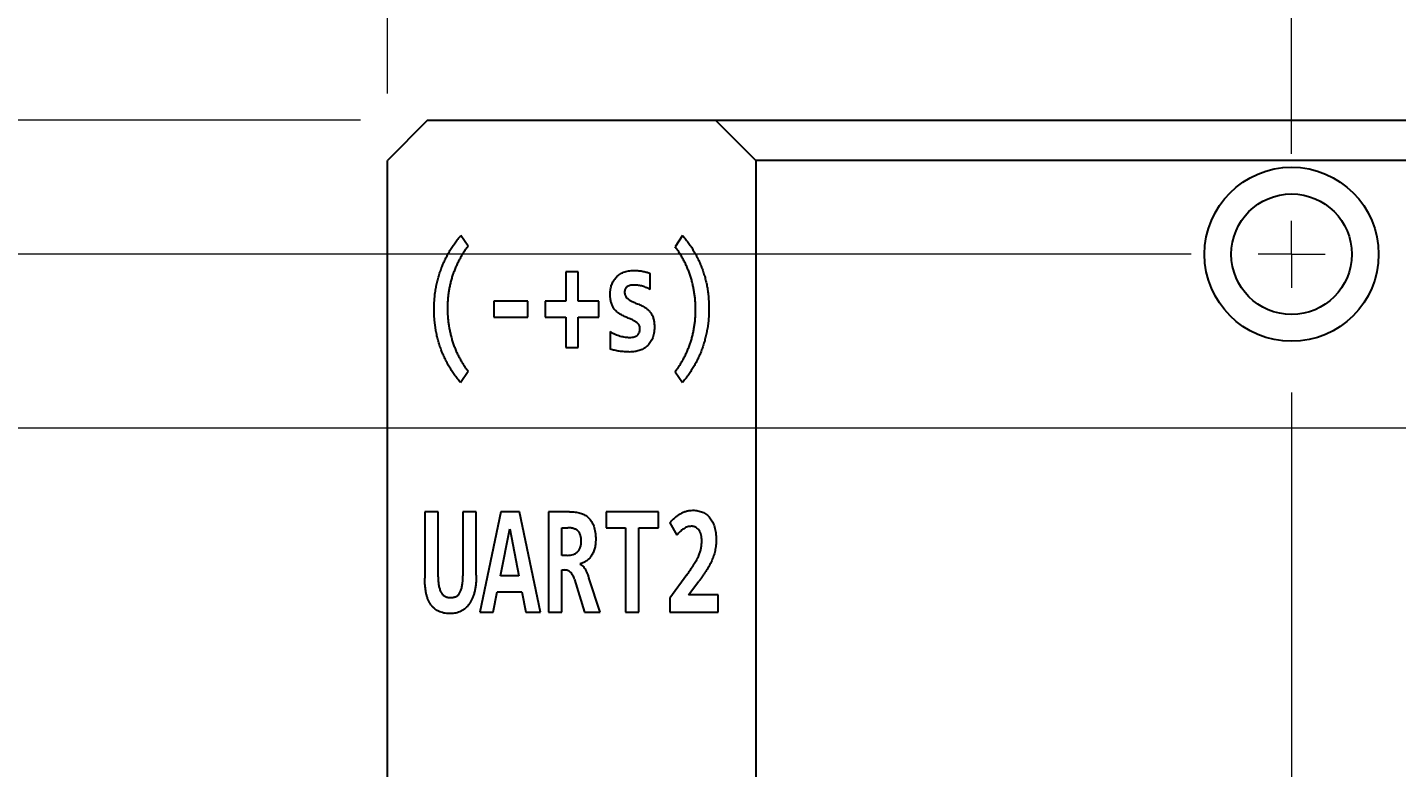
# Model space of a CAD drawing. Header units: millimetres. Extents: x 15 to 415, y 5 to 292.
# Drawn here: x 81.1 to 101.54, y 232.12 to 243.17 of the extents above; entities that cross this region are included whole.
import ezdxf

# ---------------------------------------------------------------- set-up
doc = ezdxf.new("R2010")
doc.units = ezdxf.units.MM
doc.styles.add('SLDTEXTSTYLE0', font='TXT', dxfattribs={"width": 0.75})
doc.dimstyles.new('SLDDIMSTYLE0', dxfattribs={"dimtxt": 2, "dimasz": 2, "dimexe": 0, "dimexo": 0.0625, "dimgap": 0.5, "dimtad": 1, "dimrnd": 1e-09, "dimzin": 4, "dimdsep": 46, "dimtxsty": 'SLDTEXTSTYLE0', "dimsah": 1, "dimcen": 0.09, "dimadec": 0, "dimazin": 1, "dimtfac": 1, "dimtmove": 0, "dimatfit": 0, "dimfxl": 1, "dimfrac": 2, "dimtolj": 1, "dimtzin": 12, "dimarcsym": 0})
doc.dimstyles.new('SLDDIMSTYLE1', dxfattribs={"dimtxt": 2, "dimasz": 2, "dimexe": 0, "dimexo": 0.0625, "dimgap": 0.5, "dimtad": 1, "dimrnd": 1e-09, "dimzin": 12, "dimdsep": 46, "dimtxsty": 'SLDTEXTSTYLE0', "dimsah": 1, "dimcen": 0.09, "dimadec": 0, "dimazin": 3, "dimtfac": 1, "dimtmove": 0, "dimatfit": 0, "dimfxl": 1, "dimfrac": 2, "dimtolj": 1, "dimtzin": 12, "dimarcsym": 0})
doc.dimstyles.new('SLDDIMSTYLE2', dxfattribs={"dimtxt": 2, "dimasz": 2, "dimexe": 0, "dimexo": 0.0625, "dimgap": 0.5, "dimtad": 1, "dimrnd": 1e-09, "dimzin": 12, "dimdsep": 46, "dimtxsty": 'SLDTEXTSTYLE0', "dimsah": 1, "dimcen": 0.09, "dimadec": 0, "dimazin": 3, "dimtfac": 1, "dimtofl": 0, "dimtmove": 0, "dimatfit": 3, "dimfxl": 1, "dimfrac": 2, "dimtolj": 1, "dimtzin": 12, "dimarcsym": 0})
doc.dimstyles.new('SLDDIMSTYLE3', dxfattribs={"dimtxt": 2, "dimasz": 2, "dimexe": 0, "dimexo": 0.0625, "dimgap": 0.5, "dimtad": 1, "dimrnd": 1e-09, "dimzin": 4, "dimdsep": 46, "dimtxsty": 'SLDTEXTSTYLE0', "dimsah": 1, "dimcen": 0.09, "dimadec": 0, "dimazin": 1, "dimtfac": 1, "dimtofl": 0, "dimtmove": 0, "dimatfit": 3, "dimfxl": 1, "dimfrac": 2, "dimtolj": 1, "dimtzin": 12, "dimarcsym": 0})

# ---------------------------------------------------------------- blocks, each defined once
blk = doc.blocks.new('_D')
at = {"color": 7, "linetype": 'Continuous', "lineweight": 18}
for p, q in [((86.472, 242.185), (86.472, 252.785)), ((99.972, 241.285), (99.972, 252.785)), ((86.472, 251.785), (82.472, 251.785)), ((86.472, 251.785), (99.972, 251.785)), ((99.972, 251.785), (103.972, 251.785))]:
    blk.add_line(p, q, dxfattribs=at)
for points in [[(86.472, 251.785), (84.472, 252.185), (84.472, 251.385)], [(99.972, 251.785), (101.972, 251.385), (101.972, 252.185)]]:
    blk.add_solid(points, dxfattribs=at)
at = {"color": 7, "linetype": 'Continuous', "lineweight": 18, "insert": (89.897, 254.363), "char_height": 2, "attachment_point": 1, "style": 'SLDTEXTSTYLE0'}
blk.add_mtext('13.50', dxfattribs=at)
blk = doc.blocks.new('_D_1')
at = {"color": 7, "linetype": 'Continuous', "lineweight": 18}
for p, q in [((86.472, 242.185), (86.472, 258.785)), ((103.552, 238.685), (103.552, 258.785)), ((86.472, 257.785), (103.552, 257.785))]:
    blk.add_line(p, q, dxfattribs=at)
for points in [[(86.472, 257.785), (88.472, 257.385), (88.472, 258.185)], [(103.552, 257.785), (101.552, 258.185), (101.552, 257.385)]]:
    blk.add_solid(points, dxfattribs=at)
at = {"color": 7, "linetype": 'Continuous', "lineweight": 18, "insert": (91.687, 260.363), "char_height": 2, "attachment_point": 1, "style": 'SLDTEXTSTYLE0'}
blk.add_mtext('17.08', dxfattribs=at)
blk = doc.blocks.new('_D_2')
at = {"color": 7, "linetype": 'Continuous', "lineweight": 18}
for p, q in [((86.472, 242.185), (86.472, 264.785)), ((121.392, 238.685), (121.392, 264.785)), ((86.472, 263.785), (121.392, 263.785))]:
    blk.add_line(p, q, dxfattribs=at)
for points in [[(86.472, 263.785), (88.472, 263.385), (88.472, 264.185)], [(121.392, 263.785), (119.392, 264.185), (119.392, 263.385)]]:
    blk.add_solid(points, dxfattribs=at)
at = {"color": 7, "linetype": 'Continuous', "lineweight": 18, "insert": (100.607, 266.363), "char_height": 2, "attachment_point": 1, "style": 'SLDTEXTSTYLE0'}
blk.add_mtext('34.92', dxfattribs=at)
blk = doc.blocks.new('_D_3')
at = {"color": 7, "linetype": 'Continuous', "lineweight": 18}
for p, q in [((86.472, 242.185), (86.472, 270.785)), ((124.972, 241.285), (124.972, 270.785)), ((86.472, 269.785), (124.972, 269.785))]:
    blk.add_line(p, q, dxfattribs=at)
for points in [[(86.472, 269.785), (88.472, 269.385), (88.472, 270.185)], [(124.972, 269.785), (122.972, 270.185), (122.972, 269.385)]]:
    blk.add_solid(points, dxfattribs=at)
at = {"color": 7, "linetype": 'Continuous', "lineweight": 18, "insert": (102.397, 272.363), "char_height": 2, "attachment_point": 1, "style": 'SLDTEXTSTYLE0'}
blk.add_mtext('38.50', dxfattribs=at)
blk = doc.blocks.new('_D_4')
at = {"color": 7, "linetype": 'Continuous', "lineweight": 18}
for p, q in [((86.472, 242.185), (86.472, 276.785)), ((138.472, 242.185), (138.472, 276.785)), ((86.472, 275.785), (138.472, 275.785))]:
    blk.add_line(p, q, dxfattribs=at)
for points in [[(86.472, 275.785), (88.472, 275.385), (88.472, 276.185)], [(138.472, 275.785), (136.472, 276.185), (136.472, 275.385)]]:
    blk.add_solid(points, dxfattribs=at)
at = {"color": 7, "linetype": 'Continuous', "lineweight": 18, "insert": (110.994, 278.363), "char_height": 2, "attachment_point": 1, "style": 'SLDTEXTSTYLE0'}
blk.add_mtext('52', dxfattribs=at)
blk = doc.blocks.new('_D_5')
at = {"color": 7, "linetype": 'Continuous', "lineweight": 18}
for p, q in [((76.472, 241.785), (76.472, 248.74)), ((86.072, 241.785), (75.472, 241.785)), ((76.472, 241.785), (76.472, 239.785)), ((98.472, 239.785), (75.472, 239.785)), ((76.472, 239.785), (76.472, 235.785))]:
    blk.add_line(p, q, dxfattribs=at)
for points in [[(76.472, 241.785), (76.872, 243.785), (76.072, 243.785)], [(76.472, 239.785), (76.072, 237.785), (76.872, 237.785)]]:
    blk.add_solid(points, dxfattribs=at)
at = {"color": 7, "linetype": 'Continuous', "lineweight": 18, "insert": (73.894, 247.263), "char_height": 2, "attachment_point": 1, "rotation": 90, "style": 'SLDTEXTSTYLE0'}
blk.add_mtext('2', dxfattribs=at)
blk = doc.blocks.new('_D_6')
at = {"color": 7, "linetype": 'Continuous', "lineweight": 18}
for p, q in [((70.472, 241.785), (70.472, 252.435)), ((86.072, 241.785), (69.472, 241.785)), ((70.472, 241.785), (70.472, 237.185)), ((102.052, 237.185), (69.472, 237.185))]:
    blk.add_line(p, q, dxfattribs=at)
for points in [[(70.472, 241.785), (70.072, 239.785), (70.872, 239.785)], [(70.472, 237.185), (70.872, 239.185), (70.072, 239.185)]]:
    blk.add_solid(points, dxfattribs=at)
at = {"color": 7, "linetype": 'Continuous', "lineweight": 18, "insert": (67.894, 247.263), "char_height": 2, "attachment_point": 1, "rotation": 90, "style": 'SLDTEXTSTYLE0'}
blk.add_mtext('4.60', dxfattribs=at)
blk = doc.blocks.new('_D_7')
at = {"color": 7, "linetype": 'Continuous', "lineweight": 18}
for p, q in [((86.072, 241.785), (63.472, 241.785)), ((64.472, 241.785), (64.472, 199.785)), ((98.472, 199.785), (63.472, 199.785))]:
    blk.add_line(p, q, dxfattribs=at)
for points in [[(64.472, 241.785), (64.072, 239.785), (64.872, 239.785)], [(64.472, 199.785), (64.872, 201.785), (64.072, 201.785)]]:
    blk.add_solid(points, dxfattribs=at)
at = {"color": 7, "linetype": 'Continuous', "lineweight": 18, "insert": (61.894, 219.307), "char_height": 2, "attachment_point": 1, "rotation": 90, "style": 'SLDTEXTSTYLE0'}
blk.add_mtext('42', dxfattribs=at)
blk = doc.blocks.new('_D_8')
at = {"color": 7, "linetype": 'Continuous', "lineweight": 18}
for p, q in [((86.072, 241.785), (57.472, 241.785)), ((58.472, 241.785), (58.472, 197.785)), ((86.072, 197.785), (57.472, 197.785))]:
    blk.add_line(p, q, dxfattribs=at)
for points in [[(58.472, 241.785), (58.072, 239.785), (58.872, 239.785)], [(58.472, 197.785), (58.872, 199.785), (58.072, 199.785)]]:
    blk.add_solid(points, dxfattribs=at)
at = {"color": 7, "linetype": 'Continuous', "lineweight": 18, "insert": (55.894, 218.307), "char_height": 2, "attachment_point": 1, "rotation": 90, "style": 'SLDTEXTSTYLE0'}
blk.add_mtext('44', dxfattribs=at)
blk = doc.blocks.new('SW_CENTERMARKSYMBOL_2')
at = {"color": 0, "linetype": 'Continuous', "lineweight": 0}
for q in [(0, 0.5), (-0.5, 0), (0, -0.5), (0.5, 0)]:
    blk.add_line((0, 0), q, dxfattribs=at)

msp = doc.modelspace()

# ---------------------------------------------------------------- linework, layer by layer
at = {"color": 7, "linetype": 'Continuous', "lineweight": 25}
for p, q in [((87.072, 241.785), (86.472, 241.185)), ((87.072, 241.785), (91.372, 241.785)), ((91.972, 241.185), (91.372, 241.785)), ((91.372, 241.785), (133.572, 241.785)), ((86.472, 198.385), (86.472, 241.185)), ((132.972, 241.185), (91.972, 241.185)), ((91.972, 241.185), (91.972, 198.385)), ((87.677, 239.905), (87.569, 240.065)), ((90.881, 240.065), (90.767, 239.898)), ((89.322, 239.521), (89.137, 239.521)), ((89.137, 239.521), (89.137, 239.086)), ((89.322, 239.086), (89.322, 239.521)), ((90.398, 239.26), (90.398, 239.499)), ((88.569, 239.086), (88.061, 239.086)), ((88.061, 239.086), (88.061, 238.847)), ((88.569, 238.847), (88.569, 239.086)), ((89.137, 239.086), (88.83, 239.086)), ((88.83, 239.086), (88.83, 238.847)), ((89.629, 239.086), (89.322, 239.086)), ((89.629, 238.847), (89.629, 239.086)), ((88.061, 238.847), (88.569, 238.847)), ((88.83, 238.847), (89.137, 238.847)), ((89.137, 238.847), (89.137, 238.391)), ((89.322, 238.391), (89.322, 238.847)), ((89.322, 238.847), (89.629, 238.847)), ((89.798, 238.63), (89.798, 238.369)), ((89.137, 238.391), (89.322, 238.391)), ((87.564, 237.869), (87.677, 238.039)), ((90.767, 238.029), (90.877, 237.869)), ((87.231, 235.939), (87.031, 235.939)), ((87.031, 235.939), (87.031, 234.947)), ((87.231, 234.969), (87.231, 235.939)), ((87.8, 235.939), (87.6, 235.939)), ((87.6, 235.939), (87.6, 234.981)), ((87.8, 234.994), (87.8, 235.939)), ((88.168, 235.939), (87.854, 234.439)), ((88.447, 235.939), (88.168, 235.939)), ((88.761, 234.439), (88.447, 235.939)), ((89.191, 235.939), (88.876, 235.939)), ((88.876, 235.939), (88.876, 234.439)), ((90.521, 235.939), (89.737, 235.939)), ((89.737, 235.939), (89.737, 235.7)), ((90.521, 235.7), (90.521, 235.939)), ((90.69, 235.772), (90.796, 235.591)), ((88.16, 234.983), (88.299, 235.682)), ((88.299, 235.682), (88.435, 234.983)), ((89.076, 235.7), (89.165, 235.7)), ((89.076, 235.287), (89.076, 235.7)), ((89.737, 235.7), (90.029, 235.7)), ((90.029, 235.7), (90.029, 234.439)), ((90.229, 234.439), (90.229, 235.7)), ((90.229, 235.7), (90.521, 235.7)), ((89.159, 235.287), (89.076, 235.287)), ((88.435, 234.983), (88.16, 234.983)), ((89.076, 234.439), (89.076, 235.07)), ((89.076, 235.07), (89.115, 235.07)), ((89.266, 234.929), (89.414, 234.439)), ((89.648, 234.439), (89.48, 234.95)), ((90.945, 234.999), (90.69, 234.649)), ((90.967, 234.7), (91.123, 234.904)), ((88.051, 234.439), (88.112, 234.744)), ((88.112, 234.744), (88.481, 234.744)), ((88.481, 234.744), (88.54, 234.439)), ((91.412, 234.7), (90.967, 234.7)), ((91.412, 234.439), (91.412, 234.7)), ((90.69, 234.649), (90.69, 234.439)), ((87.854, 234.439), (88.051, 234.439)), ((88.54, 234.439), (88.761, 234.439)), ((88.876, 234.439), (89.076, 234.439)), ((89.414, 234.439), (89.648, 234.439)), ((90.029, 234.439), (90.229, 234.439)), ((90.69, 234.439), (91.412, 234.439))]:
    msp.add_line(p, q, dxfattribs=at)
at = {"color": 7, "linetype": 'Continuous', "lineweight": 18}
msp.add_line((99.972, 237.719), (99.972, 201.809), dxfattribs=at)
at = {"color": 7, "linetype": 'Continuous', "lineweight": 25}
for radius in [1.3, 0.9]:
    msp.add_circle((99.972, 239.785), radius, dxfattribs=at)
for points, knots in [([(87.17, 238.96), (87.17, 238.989), (87.171, 239.046), (87.176, 239.13), (87.185, 239.211), (87.198, 239.291), (87.214, 239.367), (87.234, 239.442), (87.256, 239.514), (87.281, 239.584), (87.309, 239.651), (87.339, 239.716), (87.372, 239.779), (87.407, 239.841), (87.445, 239.899), (87.484, 239.957), (87.525, 240.012), (87.554, 240.047), (87.569, 240.065)], [0, 0, 0, 0, 0.067277, 0.132927, 0.196995, 0.260255, 0.32266, 0.384136, 0.445318, 0.506174, 0.566926, 0.627724, 0.688882, 0.750407, 0.812451, 0.874606, 0.936966, 1, 1, 1, 1]), ([(90.881, 240.065), (90.897, 240.045), (90.929, 240.007), (90.974, 239.946), (91.016, 239.884), (91.054, 239.822), (91.09, 239.758), (91.122, 239.693), (91.151, 239.626), (91.177, 239.559), (91.2, 239.49), (91.22, 239.42), (91.237, 239.349), (91.25, 239.276), (91.261, 239.202), (91.268, 239.127), (91.273, 239.051), (91.274, 238.999), (91.274, 238.973)], [0, 0, 0, 0, 0.071014, 0.140173, 0.207429, 0.273126, 0.336844, 0.399564, 0.46104, 0.521457, 0.581254, 0.640648, 0.699692, 0.759016, 0.818329, 0.878147, 0.938635, 1, 1, 1, 1]), ([(87.677, 239.905), (87.664, 239.888), (87.64, 239.855), (87.605, 239.803), (87.572, 239.75), (87.543, 239.696), (87.515, 239.642), (87.49, 239.586), (87.467, 239.529), (87.446, 239.471), (87.428, 239.412), (87.413, 239.353), (87.399, 239.293), (87.388, 239.232), (87.38, 239.17), (87.374, 239.107), (87.37, 239.044), (87.37, 239.001), (87.369, 238.98)], [0, 0, 0, 0, 0.069359, 0.13714, 0.203449, 0.268695, 0.332523, 0.395343, 0.457324, 0.518639, 0.579467, 0.639691, 0.69958, 0.759435, 0.818907, 0.87881, 0.93933, 1, 1, 1, 1]), ([(91.074, 238.956), (91.074, 238.977), (91.073, 239.02), (91.07, 239.085), (91.064, 239.148), (91.055, 239.211), (91.044, 239.273), (91.031, 239.335), (91.016, 239.397), (90.998, 239.457), (90.977, 239.517), (90.954, 239.575), (90.929, 239.632), (90.901, 239.688), (90.871, 239.743), (90.839, 239.796), (90.804, 239.848), (90.779, 239.881), (90.767, 239.898)], [0, 0, 0, 0, 0.060399, 0.120648, 0.180601, 0.240434, 0.300319, 0.360739, 0.421554, 0.483228, 0.545338, 0.607501, 0.670457, 0.73437, 0.798891, 0.864691, 0.931677, 1, 1, 1, 1]), ([(89.798, 239.195), (89.799, 239.207), (89.799, 239.23), (89.804, 239.264), (89.811, 239.298), (89.82, 239.33), (89.833, 239.361), (89.849, 239.389), (89.867, 239.416), (89.888, 239.441), (89.912, 239.464), (89.939, 239.484), (89.968, 239.501), (90, 239.516), (90.035, 239.528), (90.073, 239.537), (90.113, 239.542), (90.141, 239.542), (90.156, 239.543)], [0, 0, 0, 0, 0.051146, 0.102002, 0.15219, 0.203481, 0.255257, 0.307607, 0.361948, 0.418247, 0.477229, 0.539106, 0.604848, 0.674293, 0.748237, 0.827124, 0.910736, 1, 1, 1, 1]), ([(90.156, 239.543), (90.168, 239.543), (90.192, 239.542), (90.228, 239.54), (90.261, 239.535), (90.301, 239.528), (90.347, 239.516), (90.382, 239.505), (90.398, 239.499)], [0, 0, 0, 0, 0.153005, 0.298299, 0.433248, 0.560842, 0.793974, 1, 1, 1, 1]), ([(90.038, 238.845), (90.029, 238.849), (90.01, 238.857), (89.982, 238.871), (89.957, 238.884), (89.933, 238.899), (89.911, 238.915), (89.891, 238.932), (89.873, 238.951), (89.858, 238.971), (89.843, 238.992), (89.831, 239.016), (89.821, 239.041), (89.813, 239.067), (89.806, 239.096), (89.802, 239.127), (89.799, 239.16), (89.798, 239.183), (89.798, 239.195)], [0, 0, 0, 0, 0.08115, 0.157242, 0.23018, 0.29856, 0.363189, 0.424867, 0.483556, 0.539907, 0.594415, 0.648141, 0.70175, 0.756169, 0.811727, 0.870901, 0.933115, 1, 1, 1, 1]), ([(90.146, 239.325), (90.137, 239.325), (90.119, 239.325), (90.093, 239.319), (90.07, 239.31), (90.05, 239.299), (90.034, 239.283), (90.022, 239.264), (90.015, 239.243), (90.014, 239.227), (90.013, 239.219)], [0, 0, 0, 0, 0.169262, 0.321607, 0.461578, 0.588845, 0.703172, 0.803841, 0.901112, 1, 1, 1, 1]), ([(90.013, 239.219), (90.014, 239.211), (90.015, 239.195), (90.02, 239.171), (90.032, 239.149), (90.046, 239.134), (90.061, 239.122), (90.075, 239.111), (90.091, 239.101), (90.109, 239.091), (90.13, 239.08), (90.153, 239.068), (90.18, 239.056), (90.199, 239.049), (90.209, 239.045)], [0, 0, 0, 0, 0.072587, 0.138587, 0.211729, 0.302655, 0.358184, 0.421001, 0.491703, 0.570847, 0.659421, 0.761504, 0.874078, 1, 1, 1, 1]), ([(90.398, 239.26), (90.387, 239.266), (90.364, 239.277), (90.331, 239.291), (90.299, 239.302), (90.258, 239.314), (90.207, 239.323), (90.166, 239.325), (90.146, 239.325)], [0, 0, 0, 0, 0.141146, 0.27557, 0.404429, 0.52822, 0.766339, 1, 1, 1, 1]), ([(87.369, 238.98), (87.37, 238.958), (87.37, 238.915), (87.374, 238.851), (87.38, 238.787), (87.388, 238.724), (87.399, 238.661), (87.413, 238.6), (87.428, 238.539), (87.446, 238.478), (87.467, 238.419), (87.489, 238.36), (87.515, 238.303), (87.542, 238.248), (87.573, 238.193), (87.605, 238.14), (87.64, 238.088), (87.664, 238.056), (87.677, 238.039)], [0, 0, 0, 0, 0.060778, 0.121088, 0.181417, 0.24131, 0.301565, 0.361834, 0.422711, 0.484154, 0.546041, 0.608545, 0.671295, 0.735012, 0.799599, 0.865224, 0.931828, 1, 1, 1, 1]), ([(90.209, 239.045), (90.22, 239.04), (90.242, 239.031), (90.273, 239.016), (90.301, 239), (90.327, 238.984), (90.35, 238.967), (90.37, 238.949), (90.388, 238.931), (90.404, 238.91), (90.418, 238.889), (90.43, 238.866), (90.439, 238.841), (90.447, 238.815), (90.452, 238.788), (90.456, 238.758), (90.459, 238.727), (90.459, 238.706), (90.459, 238.695)], [0, 0, 0, 0, 0.091785, 0.176853, 0.255131, 0.327329, 0.394173, 0.456216, 0.514996, 0.569654, 0.622553, 0.673872, 0.724857, 0.775387, 0.827989, 0.882572, 0.939574, 1, 1, 1, 1]), ([(91.274, 238.973), (91.274, 238.944), (91.273, 238.888), (91.268, 238.804), (91.258, 238.722), (91.245, 238.643), (91.229, 238.567), (91.21, 238.492), (91.189, 238.42), (91.164, 238.35), (91.136, 238.282), (91.106, 238.216), (91.073, 238.153), (91.038, 238.092), (91.001, 238.033), (90.962, 237.976), (90.921, 237.921), (90.892, 237.886), (90.877, 237.869)], [0, 0, 0, 0, 0.067369, 0.132844, 0.197041, 0.260129, 0.322365, 0.383995, 0.445399, 0.506456, 0.567484, 0.628443, 0.689526, 0.751135, 0.812911, 0.874965, 0.937229, 1, 1, 1, 1]), ([(87.564, 237.869), (87.547, 237.889), (87.516, 237.927), (87.471, 237.989), (87.43, 238.05), (87.391, 238.113), (87.356, 238.177), (87.323, 238.243), (87.294, 238.309), (87.268, 238.376), (87.245, 238.445), (87.225, 238.515), (87.208, 238.586), (87.194, 238.658), (87.183, 238.732), (87.175, 238.807), (87.17, 238.883), (87.17, 238.934), (87.17, 238.96)], [0, 0, 0, 0, 0.071201, 0.140193, 0.207492, 0.273045, 0.337382, 0.399913, 0.461561, 0.522137, 0.581837, 0.64136, 0.700518, 0.759355, 0.818751, 0.878599, 0.938872, 1, 1, 1, 1]), ([(90.244, 238.666), (90.244, 238.675), (90.243, 238.691), (90.236, 238.716), (90.224, 238.738), (90.209, 238.754), (90.193, 238.767), (90.179, 238.777), (90.162, 238.788), (90.143, 238.798), (90.121, 238.809), (90.096, 238.821), (90.068, 238.833), (90.049, 238.841), (90.038, 238.845)], [0, 0, 0, 0, 0.069514, 0.137506, 0.211476, 0.302644, 0.357904, 0.420554, 0.491201, 0.570459, 0.659669, 0.76097, 0.874404, 1, 1, 1, 1]), ([(90.767, 238.029), (90.779, 238.045), (90.804, 238.079), (90.839, 238.13), (90.871, 238.183), (90.901, 238.237), (90.929, 238.292), (90.954, 238.348), (90.977, 238.405), (90.998, 238.464), (91.016, 238.523), (91.031, 238.582), (91.044, 238.643), (91.055, 238.704), (91.064, 238.766), (91.07, 238.829), (91.073, 238.892), (91.074, 238.935), (91.074, 238.956)], [0, 0, 0, 0, 0.069435, 0.137059, 0.203471, 0.268326, 0.332279, 0.395238, 0.457367, 0.51884, 0.579834, 0.639929, 0.699903, 0.75963, 0.819292, 0.879068, 0.939459, 1, 1, 1, 1]), ([(89.798, 238.63), (89.811, 238.622), (89.836, 238.608), (89.873, 238.59), (89.911, 238.575), (89.948, 238.563), (89.985, 238.554), (90.021, 238.548), (90.056, 238.544), (90.079, 238.543), (90.091, 238.543)], [0, 0, 0, 0, 0.135137, 0.267506, 0.396985, 0.52548, 0.650376, 0.771157, 0.88732, 1, 1, 1, 1]), ([(90.091, 238.543), (90.103, 238.543), (90.125, 238.544), (90.157, 238.55), (90.183, 238.561), (90.205, 238.575), (90.223, 238.594), (90.235, 238.615), (90.243, 238.64), (90.244, 238.657), (90.244, 238.666)], [0, 0, 0, 0, 0.183807, 0.345882, 0.484974, 0.607634, 0.715881, 0.811682, 0.904929, 1, 1, 1, 1]), ([(90.459, 238.695), (90.459, 238.679), (90.458, 238.648), (90.452, 238.603), (90.443, 238.562), (90.429, 238.524), (90.412, 238.491), (90.393, 238.46), (90.371, 238.433), (90.346, 238.409), (90.32, 238.388), (90.291, 238.371), (90.261, 238.356), (90.23, 238.345), (90.198, 238.336), (90.165, 238.33), (90.131, 238.326), (90.109, 238.326), (90.098, 238.325)], [0, 0, 0, 0, 0.068184, 0.132031, 0.192825, 0.251574, 0.309701, 0.367429, 0.425201, 0.484113, 0.544414, 0.605602, 0.668974, 0.733857, 0.799767, 0.86601, 0.932856, 1, 1, 1, 1]), ([(90.098, 238.325), (90.083, 238.326), (90.055, 238.326), (90.013, 238.328), (89.973, 238.332), (89.924, 238.338), (89.866, 238.349), (89.82, 238.362), (89.798, 238.369)], [0, 0, 0, 0, 0.145682, 0.284274, 0.415116, 0.539795, 0.775195, 1, 1, 1, 1]), ([(89.191, 235.939), (89.205, 235.939), (89.234, 235.939), (89.275, 235.934), (89.315, 235.928), (89.352, 235.919), (89.387, 235.907), (89.42, 235.891), (89.449, 235.872), (89.477, 235.849), (89.501, 235.823), (89.522, 235.793), (89.541, 235.759), (89.556, 235.722), (89.568, 235.68), (89.577, 235.633), (89.582, 235.583), (89.583, 235.548), (89.583, 235.529)], [0, 0, 0, 0, 0.078392, 0.153068, 0.224162, 0.291913, 0.356666, 0.418082, 0.476459, 0.532439, 0.58713, 0.641026, 0.694429, 0.749232, 0.806008, 0.866173, 0.930605, 1, 1, 1, 1]), ([(90.69, 235.772), (90.702, 235.786), (90.725, 235.813), (90.763, 235.85), (90.804, 235.882), (90.846, 235.91), (90.891, 235.933), (90.937, 235.949), (90.985, 235.959), (91.018, 235.96), (91.035, 235.961)], [0, 0, 0, 0, 0.121442, 0.242928, 0.365441, 0.488692, 0.613376, 0.73962, 0.867814, 1, 1, 1, 1]), ([(91.035, 235.961), (91.048, 235.961), (91.073, 235.96), (91.109, 235.954), (91.144, 235.946), (91.177, 235.934), (91.208, 235.918), (91.236, 235.899), (91.263, 235.877), (91.287, 235.851), (91.308, 235.821), (91.327, 235.788), (91.344, 235.752), (91.357, 235.712), (91.368, 235.67), (91.376, 235.623), (91.381, 235.574), (91.381, 235.54), (91.382, 235.522)], [0, 0, 0, 0, 0.072454, 0.142067, 0.208635, 0.272711, 0.334661, 0.394758, 0.452795, 0.50964, 0.566009, 0.622635, 0.679994, 0.738862, 0.799955, 0.863589, 0.929806, 1, 1, 1, 1]), ([(91.015, 235.722), (91.004, 235.721), (90.984, 235.72), (90.954, 235.714), (90.925, 235.702), (90.897, 235.687), (90.871, 235.667), (90.845, 235.645), (90.82, 235.62), (90.804, 235.601), (90.796, 235.591)], [0, 0, 0, 0, 0.127541, 0.2513871, 0.3733019, 0.4952167, 0.618404, 0.7433587, 0.8701755, 1, 1, 1, 1]), ([(91.166, 235.504), (91.166, 235.519), (91.165, 235.547), (91.157, 235.588), (91.146, 235.626), (91.128, 235.659), (91.107, 235.686), (91.085, 235.703), (91.065, 235.712), (91.049, 235.718), (91.032, 235.721), (91.021, 235.722), (91.015, 235.722)], [0, 0, 0, 0, 0.125887, 0.249319, 0.368722, 0.485331, 0.600881, 0.723833, 0.788843, 0.855952, 0.925827, 1, 1, 1, 1]), ([(89.159, 235.287), (89.174, 235.288), (89.203, 235.289), (89.238, 235.298), (89.263, 235.308), (89.28, 235.317), (89.296, 235.328), (89.311, 235.34), (89.324, 235.354), (89.335, 235.37), (89.345, 235.388), (89.353, 235.407), (89.36, 235.428), (89.365, 235.45), (89.367, 235.474), (89.368, 235.49), (89.368, 235.499)], [0, 0, 0, 0, 0.156064, 0.299163, 0.366345, 0.429312, 0.490115, 0.548549, 0.605258, 0.659774, 0.714667, 0.768975, 0.824273, 0.880648, 0.938568, 1, 1, 1, 1]), ([(89.368, 235.499), (89.368, 235.507), (89.368, 235.524), (89.365, 235.548), (89.361, 235.571), (89.355, 235.591), (89.349, 235.61), (89.339, 235.626), (89.329, 235.641), (89.317, 235.654), (89.304, 235.665), (89.289, 235.674), (89.272, 235.682), (89.254, 235.688), (89.234, 235.694), (89.212, 235.697), (89.189, 235.7), (89.174, 235.7), (89.165, 235.7)], [0, 0, 0, 0, 0.0644993, 0.1253026, 0.1822776, 0.2367688, 0.2887473, 0.3401415, 0.3917103, 0.444294, 0.4989893, 0.5566793, 0.6186308, 0.6850635, 0.7559121, 0.8318603, 0.9134859, 1, 1, 1, 1]), ([(89.583, 235.529), (89.583, 235.516), (89.582, 235.49), (89.579, 235.453), (89.573, 235.417), (89.565, 235.384), (89.555, 235.353), (89.544, 235.325), (89.53, 235.298), (89.514, 235.274), (89.497, 235.252), (89.479, 235.232), (89.459, 235.215), (89.438, 235.2), (89.415, 235.186), (89.392, 235.176), (89.368, 235.167), (89.352, 235.162), (89.344, 235.16)], [0, 0, 0, 0, 0.072212, 0.140589, 0.205804, 0.268984, 0.330531, 0.390497, 0.449571, 0.508929, 0.567872, 0.626824, 0.68722, 0.748167, 0.809784, 0.872183, 0.9353, 1, 1, 1, 1]), ([(90.945, 234.999), (90.957, 235.015), (90.979, 235.045), (91.009, 235.09), (91.037, 235.131), (91.06, 235.169), (91.081, 235.205), (91.099, 235.238), (91.115, 235.269), (91.128, 235.299), (91.139, 235.327), (91.147, 235.354), (91.154, 235.379), (91.161, 235.412), (91.165, 235.454), (91.166, 235.487), (91.166, 235.504)], [0, 0, 0, 0, 0.1115275, 0.2132539, 0.3051977, 0.3878463, 0.4620101, 0.5305438, 0.5931016, 0.6494964, 0.7014418, 0.7496552, 0.7941145, 0.8361492, 0.9171334, 1, 1, 1, 1]), ([(91.382, 235.522), (91.381, 235.508), (91.381, 235.479), (91.378, 235.437), (91.372, 235.395), (91.365, 235.356), (91.355, 235.317), (91.343, 235.279), (91.33, 235.242), (91.309, 235.192), (91.277, 235.13), (91.241, 235.069), (91.207, 235.021), (91.181, 234.982), (91.153, 234.944), (91.133, 234.918), (91.123, 234.904)], [0, 0, 0, 0, 0.059117, 0.116731, 0.172614, 0.227732, 0.282639, 0.338454, 0.395202, 0.452705, 0.57395, 0.704218, 0.773226, 0.84546, 0.921262, 1, 1, 1, 1]), ([(89.344, 235.16), (89.35, 235.158), (89.363, 235.153), (89.382, 235.139), (89.399, 235.121), (89.416, 235.098), (89.432, 235.069), (89.449, 235.035), (89.465, 234.994), (89.475, 234.965), (89.48, 234.95)], [0, 0, 0, 0, 0.094989, 0.193265, 0.297051, 0.4077, 0.530418, 0.670497, 0.82661, 1, 1, 1, 1]), ([(87.409, 234.418), (87.393, 234.418), (87.361, 234.419), (87.316, 234.426), (87.274, 234.437), (87.235, 234.453), (87.2, 234.473), (87.169, 234.497), (87.141, 234.526), (87.116, 234.559), (87.095, 234.595), (87.077, 234.635), (87.062, 234.679), (87.051, 234.727), (87.042, 234.778), (87.036, 234.832), (87.032, 234.889), (87.032, 234.927), (87.031, 234.947)], [0, 0, 0, 0, 0.080118, 0.154715, 0.224303, 0.28938, 0.350611, 0.40875, 0.464647, 0.519358, 0.573182, 0.628061, 0.683715, 0.741934, 0.802194, 0.865043, 0.930891, 1, 1, 1, 1]), ([(87.231, 234.969), (87.231, 234.957), (87.231, 234.934), (87.233, 234.899), (87.236, 234.867), (87.24, 234.837), (87.245, 234.809), (87.253, 234.783), (87.262, 234.759), (87.272, 234.738), (87.284, 234.719), (87.298, 234.702), (87.313, 234.688), (87.33, 234.677), (87.348, 234.667), (87.369, 234.661), (87.392, 234.657), (87.408, 234.657), (87.416, 234.657)], [0, 0, 0, 0, 0.077286, 0.150455, 0.21952, 0.284246, 0.34575, 0.404756, 0.461299, 0.516794, 0.571493, 0.624758, 0.679042, 0.733946, 0.792873, 0.855773, 0.924838, 1, 1, 1, 1]), ([(87.8, 234.994), (87.8, 234.971), (87.799, 234.926), (87.794, 234.861), (87.785, 234.8), (87.774, 234.744), (87.759, 234.692), (87.741, 234.644), (87.72, 234.601), (87.696, 234.562), (87.669, 234.528), (87.64, 234.499), (87.607, 234.473), (87.572, 234.453), (87.534, 234.437), (87.495, 234.426), (87.453, 234.419), (87.424, 234.418), (87.409, 234.418)], [0, 0, 0, 0, 0.076245, 0.14802, 0.216221, 0.280514, 0.342179, 0.400999, 0.458193, 0.51431, 0.570117, 0.625872, 0.683051, 0.742012, 0.80287, 0.865798, 0.93122, 1, 1, 1, 1]), ([(87.416, 234.657), (87.424, 234.657), (87.439, 234.657), (87.461, 234.661), (87.481, 234.666), (87.499, 234.674), (87.515, 234.684), (87.53, 234.697), (87.544, 234.713), (87.556, 234.731), (87.566, 234.752), (87.575, 234.776), (87.583, 234.803), (87.589, 234.833), (87.594, 234.865), (87.597, 234.901), (87.6, 234.94), (87.6, 234.967), (87.6, 234.981)], [0, 0, 0, 0, 0.069354, 0.133408, 0.192505, 0.24732, 0.299894, 0.35073, 0.401993, 0.453572, 0.50735, 0.563071, 0.623362, 0.686915, 0.755736, 0.830666, 0.912262, 1, 1, 1, 1]), ([(89.266, 234.929), (89.262, 234.94), (89.255, 234.962), (89.241, 234.99), (89.225, 235.015), (89.206, 235.035), (89.186, 235.05), (89.164, 235.062), (89.14, 235.068), (89.123, 235.069), (89.115, 235.07)], [0, 0, 0, 0, 0.1349, 0.262137, 0.383818, 0.503744, 0.622524, 0.74318, 0.868831, 1, 1, 1, 1])]:
    msp.add_open_spline(points, degree=3, knots=knots, dxfattribs=at)

# ---------------------------------------------------------------- block references
at = {"color": 7, "linetype": 'Continuous', "lineweight": 0}
msp.add_blockref('SW_CENTERMARKSYMBOL_2', (99.972, 239.785), dxfattribs=at)

# ---------------------------------------------------------------- dimensions: what is measured, and where the dimension line sits
at = {"color": 7, "linetype": 'Continuous', "lineweight": 18}
for base, p2, dimstyle, picture, middle in [((138.472, 275.785), (138.472, 241.185), 'SLDDIMSTYLE2', '_D_4', (112.472, 275.785)), ((124.972, 269.785), (124.972, 240.285), 'SLDDIMSTYLE3', '_D_3', (105.722, 269.785)), ((121.392, 263.785), (121.392, 237.685), 'SLDDIMSTYLE2', '_D_2', (103.932, 263.785)), ((103.552, 257.785), (103.552, 237.685), 'SLDDIMSTYLE1', '_D_1', (95.012, 257.785)), ((99.972, 251.785), (99.972, 240.285), 'SLDDIMSTYLE0', '_D', (93.222, 251.785))]:
    dim = msp.add_linear_dim(base=base, p1=(86.472, 241.185), p2=p2, dimstyle=dimstyle, dxfattribs=at)
    dim.commit()
    dim.dimension.update_dxf_attribs({"geometry": picture, "text_midpoint": middle, "dimtype": 160})
for base, p2, dimstyle, picture, middle in [((70.472, 237.185), (103.052, 237.185), 'SLDDIMSTYLE3', '_D_6', (70.472, 249.849)), ((76.472, 239.785), (99.472, 239.785), 'SLDDIMSTYLE1', '_D_5', (76.472, 248.001)), ((58.472, 197.785), (87.072, 197.785), 'SLDDIMSTYLE2', '_D_8', (58.472, 219.785)), ((64.472, 199.785), (99.472, 199.785), 'SLDDIMSTYLE2', '_D_7', (64.472, 220.785))]:
    dim = msp.add_linear_dim(base=base, p1=(87.072, 241.785), p2=p2, angle=90, dimstyle=dimstyle, dxfattribs=at)
    dim.commit()
    dim.dimension.update_dxf_attribs({"geometry": picture, "text_midpoint": middle, "dimtype": 160})

doc.saveas('drawing.dxf')
